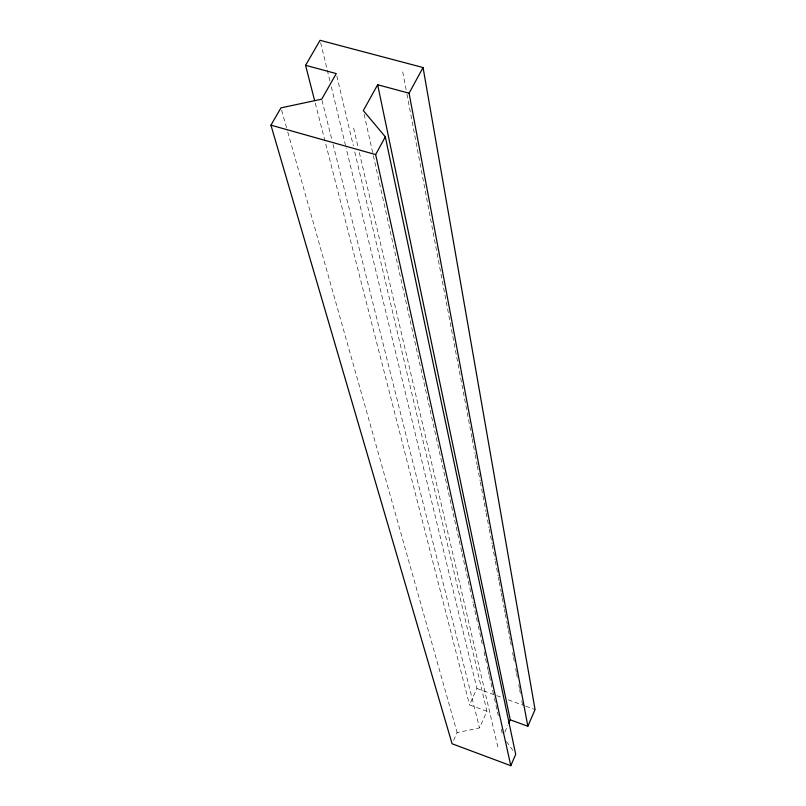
<?xml version="1.0" encoding="UTF-8"?>
<svg xmlns="http://www.w3.org/2000/svg" width="806" height="806" viewBox="0 0 806 806"><rect width="100%" height="100%" fill="white"/><g stroke="black" fill="none" stroke-linecap="round" stroke-linejoin="round"><path stroke-width="0.6" stroke-dasharray="4.03 3.02" d="M504.868 732.08L507.8 725.38M453.597 740.412L457.113 732.583L479.53 727.899L486.915 711.255L354.479 150.702M486.915 711.255L469.535 704.887L476.91 688.455L346.117 147.921M476.91 688.455L495.519 695.215M496.687 695.638L501.332 697.321M508.314 699.86L524.595 705.774M525.754 706.197L535.063 709.572M506.47 741.49L512.858 750.396M281.647 110.281L287.45 130.864M287.782 132.073L457.113 732.583M315.267 103.087L469.535 704.887M322.017 100.397L331.82 139.468M333.049 144.345L479.53 727.899M320.667 42.748L330.138 81.88M331.316 86.776L345.824 146.692M336.837 76.036L353.32 145.805M353.633 128.033L358.196 147.629M359.335 152.536L498.007 747.777M364.131 114.271L461.858 552.442M462.13 553.662L473.082 602.757M473.354 603.986L478.008 624.852M478.28 626.081L482.663 645.717M484.033 651.853L487.046 665.353M487.318 666.582L488.134 670.26M488.406 671.489L489.232 675.176M489.504 676.405L494.159 697.271M494.431 698.49L497.171 710.771M497.443 711.99L498.269 715.678M501.272 729.178L502.642 735.314M402.728 71.875L406.708 92.881M406.939 94.121L471.943 437.608M472.185 438.847L474.986 453.677M475.218 454.906L477.092 464.79M477.323 466.029L480.134 480.86M480.366 482.089L485.978 511.75M486.209 512.979L489.02 527.809M489.252 529.048L492.063 543.869M492.295 545.108L495.096 559.938M495.337 561.167L498.138 575.998M498.37 577.237L499.075 580.945M499.307 582.174L501.181 592.057M501.413 593.297L502.118 597.004M502.35 598.233L504.224 608.127M504.455 609.356L505.15 613.064M505.392 614.303L507.256 624.187M507.488 625.416L508.193 629.123M508.425 630.363L509.362 635.309M509.594 636.538L510.299 640.246M510.53 641.485L511.236 645.193M512.636 652.608L513.341 656.306M513.573 657.545L514.278 661.252M515.679 668.668L516.384 672.375M516.616 673.604L517.311 677.312M518.721 684.727L519.417 688.435M519.648 689.674L520.354 693.382M521.754 700.787L522.459 704.494"/><path stroke-width="1.21" d="M527.849 726.246L535.063 709.572L423.059 67.543L320.073 40.3L305.585 65.326L336.263 73.588L321.715 99.178L280.962 107.863L270.937 125.162L452.085 743.767L510.792 765.7L515.699 754.356L385.318 136.839L363.315 110.593L377.661 84.741L409.085 93.204L527.849 726.246L510.238 719.798L377.661 84.741M508.777 723.153L510.238 719.798M510.792 765.7L375.646 154.591L385.318 136.839M409.085 93.204L423.059 67.543M270.937 125.162L375.646 154.591M305.585 65.326L314.642 100.659"/></g></svg>
